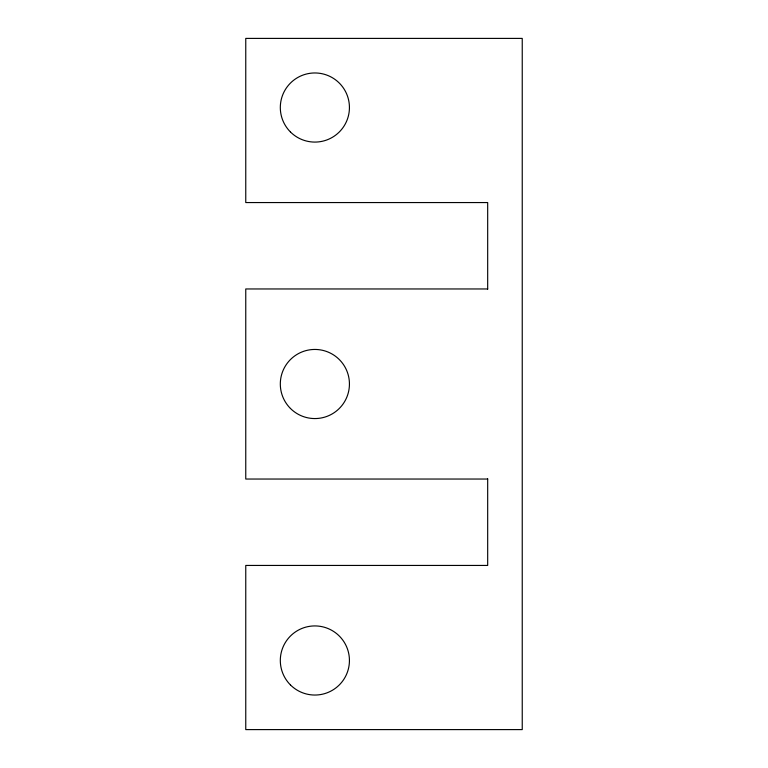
<?xml version="1.0" encoding="UTF-8"?>
<svg xmlns="http://www.w3.org/2000/svg" width="768" height="768" viewBox="0 0 768 768"><rect width="100%" height="100%" fill="white"/><g stroke="black" fill="none" stroke-linecap="round" stroke-linejoin="round"><path stroke-width="1.15" d="M487.68 288.96L245.76 288.96L245.76 479.04L487.68 479.04M487.68 289.2L487.68 202.56L245.76 202.56L245.76 38.4L522.24 38.4L522.24 729.6L245.76 729.6L245.76 565.44L487.68 565.44L487.68 478.8M290.438 684.922A34.56 34.56 0 0 0 348.259 669.427A34.56 34.56 0 0 0 305.933 627.101A34.56 34.56 0 0 0 290.438 684.922M290.438 408.442A34.56 34.56 0 0 0 348.259 392.947A34.56 34.56 0 0 0 305.933 350.621A34.56 34.56 0 0 0 290.438 408.442M290.438 131.962A34.56 34.56 0 0 0 348.259 116.467A34.56 34.56 0 0 0 305.933 74.141A34.56 34.56 0 0 0 290.438 131.962"/></g></svg>
